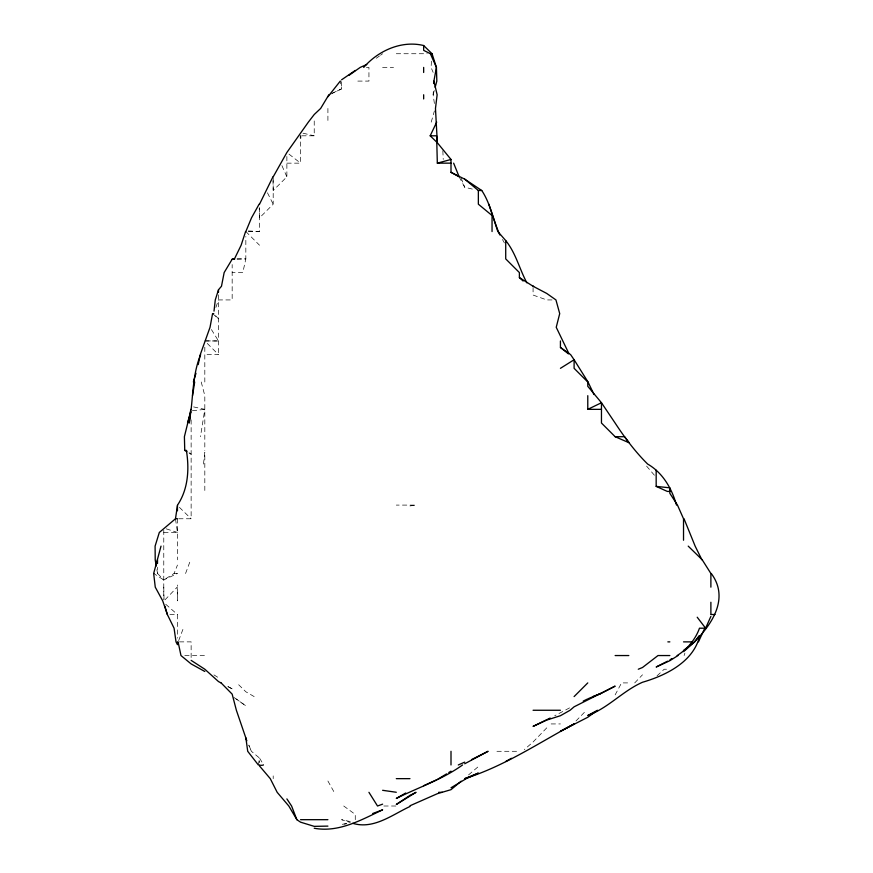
<?xml version="1.0" encoding="UTF-8"?>
<svg xmlns="http://www.w3.org/2000/svg" width="873" height="873" viewBox="0 0 873 873"><rect width="100%" height="100%" fill="white"/><g stroke="black" fill="none" stroke-linecap="round" stroke-linejoin="round"><path stroke-width="0.65" stroke-dasharray="4.37 3.27" d="M434.394 103.472L433.139 94.764L433.488 88.555M431.502 61.197L431.055 67.417L433.15 72.383M203.485 464.065L204.817 452.203L204.817 491.423M193.62 406.916L204.817 409.35L200.452 436.707M258.353 764.966L259.521 758.048L251.38 751.293L248.86 745.466M433.139 94.764L434.481 89.799M431.218 122.122L434.405 110.936M684.126 655.547L684.912 653.059M215.893 307.394L218.49 299.93L232.163 299.93L232.163 264.563M185.567 573.485L190.652 559.811M178.649 640.629L183.374 628.2M174.076 573.485L177.459 573.485L163.775 579.956L157.522 573.485L153.659 573.485L163.775 579.956L174.076 573.485L177.459 565.06M615.138 694.897L621.554 682.904L628.822 682.904M164.986 599.86L177.175 587.158L177.459 600.842L177.459 585.03M634.715 682.904L642.495 674.807M575.994 720.956L586.427 710.262M546.749 727.864L533.076 741.995L524.313 749.601M286.879 156.485L286.879 176.837L273.194 190.51L273.009 180.569M273.194 178.081L273.194 204.195L259.521 217.868L259.226 207.916M657.063 675.811L664.2 669.231L668.718 669.231M468.594 774.875L478.36 766.57M376.307 58.24L379.46 55.992M380.519 55.239L382.614 53.733M569.556 707.894L554.726 715.751M330.376 94.229L341.583 88.882L341.583 81.091M332.34 93.16L341.583 88.882L340.274 81.091M259.521 765.959L263.679 764.966L259.521 758.048L259.521 762.664M346.559 823.577L341.583 824.428L346.559 823.796M409.972 505.936L416.006 505.096L396.298 505.096M192.376 410.736L204.817 409.35M237.14 259.106L245.837 258.899L245.837 236.518M396.298 53.733L427.246 53.733M366.442 67.417L368.941 67.417L368.941 81.091L355.267 81.091M382.614 67.417L393.527 67.417M301.796 135.806L314.225 135.806L314.225 118.313M286.879 163.153L300.552 163.153L300.552 139.527M248.325 231.541L259.521 231.541L259.521 205.439M236.987 258.899L245.837 258.899L242.803 272.572L232.163 272.572M552.009 299.93L546.749 299.93L533.076 295.052L533.076 287.512M211.441 329.568L218.49 340.961L204.817 340.961L218.49 354.645L204.817 354.645M178.703 518.769L191.132 518.769L191.132 418.975M163.775 532.454L177.459 532.454L175.659 520.013M169.886 614.516L177.459 614.516L177.459 638.141M179.478 641.873L191.132 641.873L191.132 659.137M184.781 655.547L204.817 655.547M551.147 723.935L560.433 723.935M496.933 751.293L519.391 751.293M259.521 764.966L263.679 764.966M383.858 806.008L396.298 806.008M206.05 340.906L218.49 340.961M248.325 230.941L259.521 231.541M350.291 821.591L341.583 819.682L350.291 822.519M303.04 133.209L314.225 135.806M459.154 176.837L464.687 187.248L474.628 189.627M166.263 528.842L177.459 532.454M254.163 696.589L245.837 691.776L236.79 682.904M189.005 452.891L191.132 454.146L186.386 450.392M213.929 674.894L218.49 677.721M233.778 697.352L245.837 705.821L236.07 698.891M343.733 806.008L355.267 814.422L355.267 819.682M288.985 154.117L300.552 163.153M165.728 604.269L177.459 614.516M212.565 313.614L218.49 318.841L213.732 313.614M179.412 507.355L191.132 518.769M245.837 231.541L259.521 245.226M646.587 466.106L654.434 475.272M502.466 239.518L504.419 242.945M327.91 781.019L334.217 792.324M267.454 192.791L273.194 204.195M281.935 165.641L286.879 176.837M248.86 745.073L251.38 751.293M461.14 177.994L464.687 187.248M201.227 382.003L204.817 395.676L204.817 450.392M156.889 569.753L157.522 573.485L157.511 567.264M442.84 150.723L443.233 159.432M163.775 587.158L164.026 599.598M327.91 108.448L327.91 122.122M273.194 775.901L273.194 778.651M218.49 294.856L218.49 354.645M204.817 347.181L204.817 382.003M177.459 518.769L177.459 559.811M163.775 530.249L163.775 599.598M232.163 688.852L226.587 685.872L232.163 688.852"/><path stroke-width="1.31" d="M363.714 67.417C378.205 50.667 401.591 40.158 423.656 45.527L432.048 53.733L436.424 67.417L433.903 81.091L437.133 94.764L435.474 108.448L437.329 142.725L451.003 159.464L451.003 172.33L459.154 176.837L453.633 163.153M200.637 354.645C193.435 372.127 193.162 390.94 191.132 409.35M433.761 83.579L433.903 81.091M190.761 409.35L189.255 423.034L190.794 411.838M214.016 311.126L215.282 299.93L218.49 289.771L221.48 286.257L224.154 272.572L232.163 259.216L234.455 258.899L241.123 245.226L245.586 231.541M156.256 566.02L155.208 559.811L155.099 546.127L159.323 532.454L175.484 518.769L177.525 505.096C188.295 489.033 189.397 468.965 186.386 450.392L184.749 450.392L184.399 436.707L190.805 410.594M192.529 395.676L194.679 382.003M699.109 638.141C692.038 662.64 665.193 675.637 642.495 682.26C622.765 690.925 608.208 708.079 587.78 715.511L597.448 710.262L587.78 717.268L560.433 731.29L574.107 723.935C538.194 743.283 504.016 766.319 464.687 778.651L478.36 773.074L466.247 778.651L451.003 787.773M198.226 364.587L200.266 354.645L210.033 327.288L212.565 313.614L213.732 313.614M204.817 671.468L191.132 663.917L180.973 655.547L178.081 641.873L177.459 641.873L177.459 644.678L176.019 641.873L174.076 628.2L167.354 614.516L162.705 600.842L155.263 587.158L153.659 573.485L161.014 546.127M435.147 87.311L436.827 81.091L436.424 67.417L430.389 53.733L423.656 50.35L423.656 45.527M187.509 423.034L190.772 412.089M193.38 382.003L195.978 373.295M683.526 651.651C705.406 633.482 732.654 602.272 711.255 573.485M677.142 655.547C687.204 649.305 695.508 639.396 699.48 628.2L705.591 628.2L710.884 616.414M698.444 641.873L704.249 629.335M437.329 142.725L430.193 135.806L436.686 122.122M272.943 176.837L259.521 204.195M259.117 204.195L251.5 217.868L245.837 231.541M273.194 176.837L286.879 152.48L308.355 122.122L314.225 114.505L320.653 108.448L328.881 94.764M699.218 635.631L694.668 641.873L689.605 645.78M327.91 96.75L340.274 81.091M574.107 696.589L587.78 682.904M461.151 781.193L451.003 789.672L437.329 793.71L409.972 805.768M348.949 75.362L360.189 67.417L366.758 64.482M683.526 650.472L687.575 647.34M669.853 660.01L671.894 658.526M341.583 79.803L355.267 70.451M677.994 655.547L669.853 660.697L656.169 667.005L667.572 661.177M560.433 368.319L574.107 359.752L570.636 354.645L560.433 347.465L560.433 340.961M446.561 773.882L437.329 779.48M448.787 772.518L451.003 771.165M462.581 764.966C442.207 779.6 418.451 787.348 396.298 798.446L405.738 793.011M505.718 761.507L511.414 758.288M464.687 763.777L488.094 751.293L471.518 759.63M588.806 698.422L601.464 693.227L615.138 686.123L574.107 706.803L570.069 710.262L560.433 715.718L546.749 720.061L533.076 726.391L550.165 718.053M409.972 806.488C392.163 814.793 373.611 829.666 352.779 823.326M583.219 701.095L587.78 698.88M587.78 395.676L587.78 409.35L601.464 402.737L615.138 423.067C624.741 437.668 635.195 451.767 647.668 464.065C662.847 472.806 671.872 488.651 676.499 505.096M423.656 785.722L436.194 779.993M458.292 764.966L464.687 762.14M638.283 669.231L642.495 667.507L658.013 655.547L669.853 655.547M592.887 696.589L601.464 693.238M372.673 813.538L382.614 809.828C361.28 819.889 338.746 832.831 314.225 828.237M382.614 804.153L377.518 806.008L368.941 792.324M430.193 135.806L436.62 135.806L437.329 163.153L451.003 159.464M232.163 259.216L234.651 259.161M327.91 826.109L314.225 826.36L300.552 822.17L296.864 819.682L288.81 806.008L277.178 792.324L270.27 778.651L259.521 765.959L259.521 764.966M430.389 53.733L432.048 53.733M437.329 163.153L451.003 163.153M451.003 172.33L464.687 179.14L478.36 190.51L481.765 190.51C490.768 204.064 493.223 220.476 499.869 234.968M568.858 353.5L556.232 327.288L559.713 313.614L555.948 299.93L546.749 293.448L533.076 286.257L519.391 277.57L519.391 272.572L505.718 258.899L505.718 240.566L497.839 231.541L488.825 204.195M587.78 409.35L601.464 409.35M587.78 381.61L574.107 359.752L574.107 368.319L587.78 382.003L587.78 386.313L601.464 402.737L601.464 423.034L615.138 436.707L624.566 436.707L628.822 442.316M669.853 491.423L667.321 491.423L656.169 486.381L656.169 470.198M175.484 518.769L177.459 518.769M711.364 614.516L714.998 614.516M667.856 641.873L669.853 641.873M683.526 641.873L691.94 641.873M615.138 655.547L628.822 655.547M533.076 710.262L560.433 710.262M396.298 778.651L409.972 778.651M438.595 792.324L442.404 792.324M300.552 819.682L327.91 819.682M656.169 486.381L669.853 487.821L669.853 493.343L677.481 505.096L683.526 518.769L683.526 540.234M382.614 790.305L396.298 792.269M533.076 286.071L533.643 286.257M615.138 436.707L628.822 442.644M221 682.904L218.49 681.562L204.817 669.231L191.132 660.37M184.749 450.392L186.877 451.636M464.687 179.14L481.765 190.51M560.433 347.465L568.399 353.849M519.391 277.57L523.113 281.041M688.208 546.127L702.219 559.811L710.884 573.485L710.884 587.158M221.109 682.904L232.163 694.133L236.376 710.262L245.728 737.62M258.353 764.966L247.714 751.293L245.837 737.62M697.211 617.222L705.591 628.2M286.879 798.904L291.593 806.008L296.864 819.682M505.718 240.566C515.932 253.235 519.359 268.829 526.877 282.841M701.903 559.811L695.148 546.127L684.028 518.769M588.009 382.003L594.033 394.541M245.837 738.471L246.852 740.806M164.855 606.146L167.354 614.516M157.511 559.811L157.511 563.532M710.884 602.25L710.884 614.516M492.045 231.541L492.045 215.5L478.36 204.195L478.36 190.51M451.003 751.293L451.003 764.966M423.656 67.417L423.656 72.481M423.656 94.764L423.656 98.944M300.552 135.806L300.552 138.207M218.49 289.771L218.49 292.313M177.459 505.445L177.459 510.781M409.972 795.412L396.298 804.459L416.039 792.324L409.972 795.412"/></g></svg>
